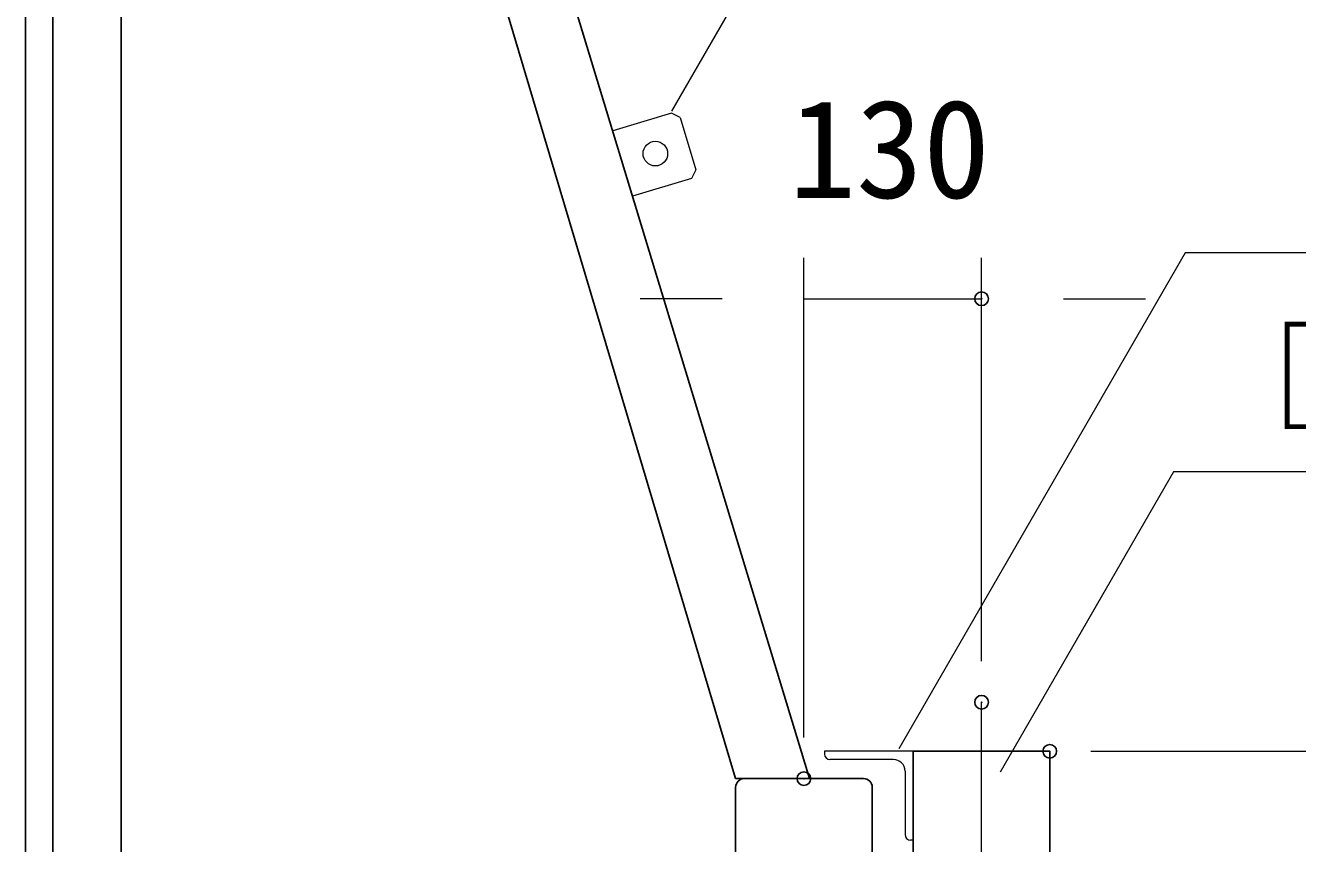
# Model space of a CAD drawing. Units: millimetres, scale not verified. Extents: x -6300 to 6300, y -4455 to 4455.
# Drawn here: x 2983 to 3914, y -846 to -247 of the extents above; entities that cross this region are included whole.
import ezdxf
from ezdxf.enums import TextEntityAlignment as Align

# ---------------------------------------------------------------- set-up
doc = ezdxf.new("R2010")
doc.units = ezdxf.units.MM
doc.header["$LTSCALE"] = 20
doc.header["$PDMODE"] = 32
doc.header["$PDSIZE"] = 10
doc.linetypes.add('USER1', pattern=[50.8, 31.75, -6.35, 6.35, -6.35])
for name, color, linetype, lineweight in [('0-1_D-STR1', 1, 'Continuous', 25), ('0-3_D-BMK', 2, 'USER1', 13), ('0-4_D-STR3', 3, 'Continuous', 13), ('0-8_D-STR-DIM', 7, 'Continuous', 13), ('0-B_D-STR-TXT', 7, 'Continuous', 13)]:
    doc.layers.add(name, color=color, linetype=linetype, lineweight=lineweight)
doc.layers.add('0-A_Defpoints', color=8, linetype='Continuous')
doc.styles.add('ＭＳ ゴシック', font='')
doc.styles.get('ＭＳ ゴシック').set_extended_font_data('MS Gothic')

msp = doc.modelspace()

# ---------------------------------------------------------------- linework, layer by layer
at = {"layer": '0-1_D-STR1'}
for p, q in [((2982.84, -1035.1), (2982.84, 201.84)), ((3052.84, -898.16), (3052.84, 201.84)), ((3252.84, 201.84), (3557.01, -798.16)), ((3219.51, 151.84), (3502.84, -798.16)), ((3632.84, -778.16), (3632.84, -992.16)), ((3632.84, -778.16), (3732.84, -778.16)), ((3732.84, -778.16), (3732.84, -992.16)), ((3502.84, -798.16), (3557.01, -798.16)), ((3596.44, -798.16), (3509.24, -798.16)), ((3502.84, -804.56), (3502.84, -891.76)), ((3602.84, -891.76), (3602.84, -804.56))]:
    msp.add_line(p, q, dxfattribs=at)
msp.add_lwpolyline([(3052.84, -898.16), (3002.84, -898.16), (3002.84, 201.84)], dxfattribs=at)
for centre, start, end in [((3509.24, -804.56), 90, 180), ((3596.44, -804.56), 0, 90)]:
    msp.add_arc(centre, 6.4, start, end, dxfattribs=at)
at = {"layer": '0-3_D-BMK'}
msp.add_line((3682.84, -1047.25), (3682.84, -742.25), dxfattribs=at)
at = {"layer": '0-4_D-STR3'}
for p, q in [((3462.19, -314.34), (3473.77, -352.63)), ((3473.77, -352.63), (3470.43, -358.86)), ((3470.43, -358.86), (3427.35, -371.88)), ((3632.84, -778.16), (3567.84, -778.16)), ((3567.84, -778.16), (3567.84, -780.16)), ((3632.84, -778.16), (3632.84, -843.16)), ((3618.34, -784.16), (3571.84, -784.16)), ((3626.84, -792.66), (3626.84, -839.16)), ((3632.84, -843.16), (3630.84, -843.16))]:
    msp.add_line(p, q, dxfattribs=at)
msp.add_lwpolyline([(3462.19, -314.34), (3455.96, -311), (3412.89, -324.02)], dxfattribs=at)
msp.add_circle((3444.05, -340.72), 9, dxfattribs=at)
for centre, radius, start, end in [((3571.84, -780.16), 4, 180, 270), ((3618.34, -792.66), 8.5, 0, 90), ((3630.84, -839.16), 4, 180, 270)]:
    msp.add_arc(centre, radius, start, end, dxfattribs=at)
at = {"layer": '0-8_D-STR-DIM'}
for p, q in [((3552.84, -768.16), (3552.84, -416.94)), ((3682.84, -712.25), (3682.84, -416.94)), ((3492.84, -446.94), (3432.84, -446.94)), ((3552.84, -446.94), (3682.84, -446.94)), ((3742.84, -446.94), (3802.84, -446.94)), ((3762.84, -778.16), (4283.27, -778.16))]:
    msp.add_line(p, q, dxfattribs=at)
at = {"layer": '0-A_Defpoints'}
for p in [(3682.84, -446.94), (3682.84, -742.25), (3732.84, -778.16), (3552.84, -798.16)]:
    msp.add_point(p, dxfattribs=at)
at = {"layer": '0-B_D-STR-TXT'}
for points in [[(4126.38, -119.42), (3565.73, -119.42), (3455.94, -309.57)], [(4295.44, -413.37), (3831.88, -413.37), (3622.27, -776.42)], [(4523.08, -573.68), (3823.47, -573.68), (3696.59, -793.45)]]:
    msp.add_lwpolyline(points, dxfattribs=at)

# ---------------------------------------------------------------- texts
at = {"layer": '0-8_D-STR-DIM', "style": 'ＭＳ ゴシック'}
msp.add_text('130', height=72.14, dxfattribs=at).set_placement((3541.87, -394.82), align=Align.BOTTOM_LEFT)
at = {"layer": '0-B_D-STR-TXT', "style": 'ＭＳ ゴシック'}
msp.add_text('□100x100x3.2', height=72.14, dxfattribs=at).set_placement((3894.91, -562.04), align=Align.BOTTOM_LEFT)

doc.saveas('drawing.dxf')
